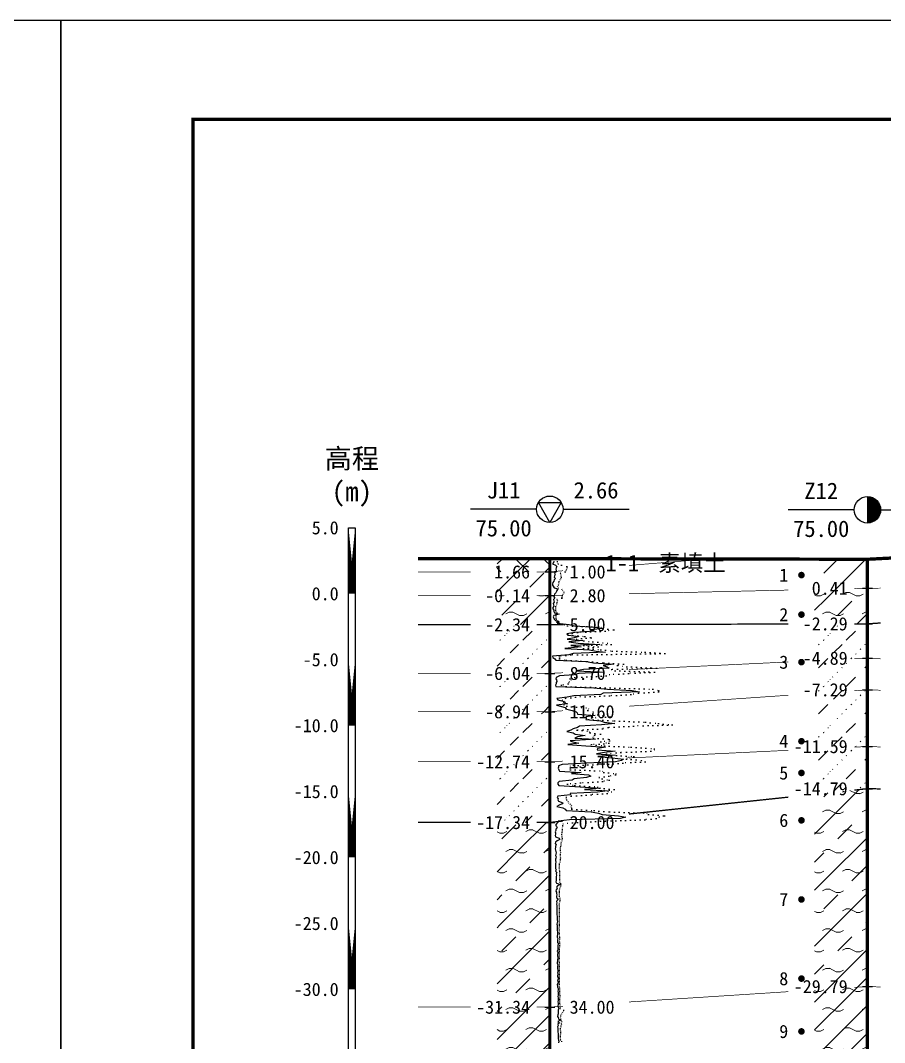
# Model space of a CAD drawing. Extents: x -37 to 3540, y -1485 to 297.
# Drawn here: x 1302.6 to 1433.6, y 142 to 297 of the extents above; entities that cross this region are included whole.
import ezdxf
from ezdxf.enums import TextEntityAlignment as Align

# ---------------------------------------------------------------- set-up
doc = ezdxf.new("R2010")
doc.units = 0
doc.linetypes.add('DOT', pattern=[6.35, 0, -6.35])
doc.layers.get('0').update_dxf_attribs({"linetype": 'CONTINUOUS'})
for name, color, linetype in [('CURVE', 200, 'CONTINUOUS'), ('FRAME', 7, 'CONTINUOUS'), ('HOLE', 41, 'CONTINUOUS'), ('RULER', 7, 'CONTINUOUS'), ('SAMPLE', 1, 'CONTINUOUS'), ('STRATUM', 241, 'CONTINUOUS')]:
    doc.layers.add(name, color=color, linetype=linetype)
doc.layers.add('HATCH', color=7, linetype='CONTINUOUS', lineweight=13)
doc.styles.add('ST', font='')
doc.styles.get('ST').set_extended_font_data('SimSun')
pattern_1 = [(45, (1308.7487, 0), (-4.24264, 4.24264), [10, 0]), (45, (1309.8097, -3.182), (-2.12132, 6.36396), [3, -3])]
pattern_2 = [(45, (1308.7487, 0), (-4.24264, 4.24264), [10, 0]), (45, (1309.8097, -3.182), (-2.12132, 6.36396), [3, -3]), (26.565, (1309.8228, -0.2536), (5.999823, 5.999812), [0.567, -12.849]), (0, (1309.256, -0.2536), (0, 6), [0.567, -5.433]), (26.565, (1307.1674, 0), (5.999823, 5.999812), [0.567, -12.849]), (0, (1307.6745, 0.2536), (0, 6), [0.567, -5.433]), (153.435, (1309.2558, -0.2536), (-5.999818, -5e-06), [1.134, -12.2826]), (26.565, (1312.8228, 2.7464), (5.999823, 5.999812), [0.567, -12.849]), (0, (1312.256, 2.7464), (0, 6), [0.567, -5.433]), (26.565, (1310.1674, 3), (5.999823, 5.999812), [0.567, -12.849]), (0, (1310.6745, 3.2536), (0, 6), [0.567, -5.433]), (153.435, (1312.2558, 2.7464), (-5.999818, -5e-06), [1.134, -12.2826])]
pattern_3 = [(45, (1308.7487, 0), (-7e-07, 6.99998), [1.97196, -7.92754]), (45, (1311.5615, 2.829), (-7e-07, 6.99998), [1.99367, -7.90583]), (45, (1313.816, 5.082), (-7e-07, 6.99998), [1.8136, -8.08588]), (26.565, (1308.7487, 3.5), (7, 7), [0.0965, -15.55598]), (36.8699, (1309.4487, 4.2), (7, 7), [0.19775, -34.80225]), (315, (1312.2487, 6.976), (6.99998, 1e-06), [0.03305, -9.86644]), (26.565, (1312.2487, 0), (7, 7), [0.14475, -15.50773]), (26.565, (1312.9487, 0.7), (7, 7), [0.10528, -15.5472]), (90, (1313.299, 1.05), (-7, -5e-07), [0.02877, -6.97123]), (26.565, (1313.6487, 1.4), (7, 7), [0.091, -31.21394]), (36.8699, (1314.3487, 2.1), (7, 7), [0.1107, -34.8893]), (45, (1315.0487, 2.8), (-2e-07, 6.99998), [0.10911, -9.79038]), (315, (1315.663, 3.548), (6.99998, 1e-06), [0.03305, -9.86644]), (36.8699, (1310.1487, 4.9), (7, 7), [0.10224, -34.89776]), (53.1301, (1310.8487, 5.6), (14, 21), [0.13438, -34.86562]), (53.1301, (1311.5487, 6.3), (14, 21), [0.12625, -34.87375])]
pattern_4 = [(45, (1308.7487, 0), (-2.12132, 2.12132), [10, 0]), (26.565, (1309.8228, -0.2536), (5.999823, 5.999812), [0.567, -12.849]), (0, (1309.256, -0.2536), (0, 6), [0.567, -5.433]), (26.565, (1307.1674, 0), (5.999823, 5.999812), [0.567, -12.849]), (0, (1307.6745, 0.2536), (0, 6), [0.567, -5.433]), (153.435, (1309.2558, -0.2536), (-5.999818, -5e-06), [1.134, -12.2826]), (26.565, (1312.8228, 2.7464), (5.999823, 5.999812), [0.567, -12.849]), (0, (1312.256, 2.7464), (0, 6), [0.567, -5.433]), (26.565, (1310.1674, 3), (5.999823, 5.999812), [0.567, -12.849]), (0, (1310.6745, 3.2536), (0, 6), [0.567, -5.433]), (153.435, (1312.2558, 2.7464), (-5.999818, -5e-06), [1.134, -12.2826])]

# ---------------------------------------------------------------- blocks, each defined once
blk = doc.blocks.new('H_cpt_hole')
for p, q in [((-1.73, 1), (1.73, 1)), ((0, -2), (-1.73, 1)), ((1.73, 1), (0, -2))]:
    blk.add_line(p, q)
blk.add_circle((0, 0), 2)
blk = doc.blocks.new('H_sam_hole')
blk.add_line((0, 2), (0, -2))
at = {"const_width": 2}
blk.add_lwpolyline([(0, -1, 0.414214), (1, 0, 0.414214), (0, 1, 1)], format="xyb", dxfattribs=at)
blk.add_circle((0, 0), 2)
blk = doc.blocks.new('SampleSoilUndisturbed')
at = {"const_width": 0.5}
blk.add_lwpolyline([(-0.25, 0, 1), (0.25, 0, 1)], format="xyb", close=True, dxfattribs=at)

msp = doc.modelspace()

# ---------------------------------------------------------------- hatches: boundary and pattern name
at = {"layer": 'HATCH'}
h = msp.add_hatch(dxfattribs=at)
h.set_pattern_fill('FZNT', color=32, style=0)
h.set_pattern_definition(pattern_1)
h.paths.add_polyline_path([(1382.83, 213.38), (1374.83, 213.38), (1374.83, 209.78), (1382.83, 209.78)])
h.paths.add_polyline_path([(1372.19, 208.3), (1380.32, 208.3), (1380.32, 211.23), (1372.19, 211.23)], flags=9)
h.paths.add_polyline_path([(1373.62, 211.9), (1380.32, 211.9), (1380.32, 214.83), (1373.62, 214.83)], flags=9)
h = msp.add_hatch(dxfattribs=at)
h.set_pattern_fill('STT', color=50, style=0)
h.set_pattern_definition([(45, (1308.7487, 0), (-2.12132, 2.12132), [10, 0]), (135, (1308.7487, 0), (-2.12132, -2.12132), [10, 0])])
h.paths.add_polyline_path([(1382.83, 215.38), (1374.83, 215.38), (1374.83, 213.38), (1382.83, 213.38)])
h.paths.add_polyline_path([(1373.62, 211.9), (1380.32, 211.9), (1380.32, 214.83), (1373.62, 214.83)], flags=9)
h = msp.add_hatch(dxfattribs=at)
h.set_pattern_fill('FZNT', color=32, style=0)
h.set_pattern_definition(pattern_1)
h.paths.add_polyline_path([(1430.96, 215.29), (1422.96, 215.31), (1422.96, 210.71), (1430.96, 210.9)])
h.paths.add_polyline_path([(1421.75, 209.41), (1428.45, 209.41), (1428.45, 212.34), (1421.75, 212.34)], flags=9)
h = msp.add_hatch(dxfattribs=at)
h.set_pattern_fill('YNFNT', color=251, style=0)
h.set_pattern_definition(pattern_2)
h.paths.add_polyline_path([(1382.83, 209.78), (1374.83, 209.78), (1374.83, 205.38), (1382.83, 205.38)])
h.paths.add_polyline_path([(1372.19, 203.9), (1380.32, 203.9), (1380.32, 206.83), (1372.19, 206.83)], flags=9)
h.paths.add_polyline_path([(1372.19, 208.3), (1380.32, 208.3), (1380.32, 211.23), (1372.19, 211.23)], flags=9)
h = msp.add_hatch(dxfattribs=at)
h.set_pattern_fill('YNFNT', color=251, style=0)
h.set_pattern_definition(pattern_2)
h.paths.add_polyline_path([(1430.96, 210.9), (1422.96, 210.71), (1422.96, 205.48), (1430.96, 205.5)])
h.paths.add_polyline_path([(1420.32, 204.01), (1428.45, 204.01), (1428.45, 206.94), (1420.32, 206.94)], flags=9)
h.paths.add_polyline_path([(1421.75, 209.41), (1428.45, 209.41), (1428.45, 212.34), (1421.75, 212.34)], flags=9)
h = msp.add_hatch(dxfattribs=at)
h.set_pattern_fill('SZFT', color=52, style=0)
h.set_pattern_definition(pattern_3)
h.paths.add_polyline_path([(1382.83, 205.38), (1374.83, 205.38), (1374.83, 197.99), (1382.83, 197.99)])
h.paths.add_polyline_path([(1372.19, 196.5), (1380.32, 196.5), (1380.32, 199.43), (1372.19, 199.43)], flags=9)
h.paths.add_polyline_path([(1372.19, 203.9), (1380.32, 203.9), (1380.32, 206.83), (1372.19, 206.83)], flags=9)
h = msp.add_hatch(dxfattribs=at)
h.set_pattern_fill('SZFT', color=52, style=0)
h.set_pattern_definition(pattern_3)
h.paths.add_polyline_path([(1430.96, 205.5), (1422.96, 205.48), (1422.96, 199.91), (1430.96, 200.29)])
h.paths.add_polyline_path([(1420.32, 198.81), (1428.45, 198.81), (1428.45, 201.74), (1420.32, 201.74)], flags=9)
h.paths.add_polyline_path([(1420.32, 204.01), (1428.45, 204.01), (1428.45, 206.94), (1420.32, 206.94)], flags=9)
h = msp.add_hatch(dxfattribs=at)
h.set_pattern_fill('SZFT', color=52, style=0)
h.set_pattern_definition(pattern_3)
h.paths.add_polyline_path([(1430.96, 200.29), (1422.96, 199.91), (1422.96, 194.94), (1430.96, 195.5)])
h.paths.add_polyline_path([(1420.32, 194.01), (1428.45, 194.01), (1428.45, 196.94), (1420.32, 196.94)], flags=9)
h.paths.add_polyline_path([(1420.32, 198.81), (1428.45, 198.81), (1428.45, 201.74), (1420.32, 201.74)], flags=9)
h = msp.add_hatch(dxfattribs=at)
h.set_pattern_fill('SZFT', color=52, style=0)
h.set_pattern_definition(pattern_3)
h.paths.add_polyline_path([(1382.83, 197.99), (1374.83, 197.99), (1374.83, 192.18), (1382.83, 192.18)])
h.paths.add_polyline_path([(1372.19, 190.7), (1380.32, 190.7), (1380.32, 193.63), (1372.19, 193.63)], flags=9)
h.paths.add_polyline_path([(1372.19, 196.5), (1380.32, 196.5), (1380.32, 199.43), (1372.19, 199.43)], flags=9)
h = msp.add_hatch(dxfattribs=at)
h.set_pattern_fill('SZFT', color=52, style=0)
h.set_pattern_definition(pattern_3)
h.paths.add_polyline_path([(1430.96, 195.5), (1422.96, 194.94), (1422.96, 186.51), (1430.96, 186.9)])
h.paths.add_polyline_path([(1418.89, 185.41), (1428.45, 185.41), (1428.45, 188.34), (1418.89, 188.34)], flags=9)
h.paths.add_polyline_path([(1420.32, 194.01), (1428.45, 194.01), (1428.45, 196.94), (1420.32, 196.94)], flags=9)
h = msp.add_hatch(dxfattribs=at)
h.set_pattern_fill('SZFT', color=52, style=0)
h.set_pattern_definition(pattern_3)
h.paths.add_polyline_path([(1382.83, 192.18), (1374.83, 192.18), (1374.83, 184.59), (1382.83, 184.59)])
h.paths.add_polyline_path([(1370.77, 183.1), (1380.32, 183.1), (1380.32, 186.02), (1370.77, 186.02)], flags=9)
h.paths.add_polyline_path([(1372.19, 190.7), (1380.32, 190.7), (1380.32, 193.63), (1372.19, 193.63)], flags=9)
h = msp.add_hatch(dxfattribs=at)
h.set_pattern_fill('SZFT', color=52, style=0)
h.set_pattern_definition(pattern_3)
h.paths.add_polyline_path([(1430.96, 186.9), (1422.96, 186.51), (1422.96, 179.65), (1430.96, 180.5)])
h.paths.add_polyline_path([(1418.89, 179.01), (1428.45, 179.01), (1428.45, 181.94), (1418.89, 181.94)], flags=9)
h.paths.add_polyline_path([(1418.89, 185.41), (1428.45, 185.41), (1428.45, 188.34), (1418.89, 188.34)], flags=9)
h = msp.add_hatch(dxfattribs=at)
h.set_pattern_fill('SZFT', color=52, style=0)
h.set_pattern_definition(pattern_3)
h.paths.add_polyline_path([(1382.83, 184.59), (1374.83, 184.59), (1374.83, 175.38), (1382.83, 175.38)])
h.paths.add_polyline_path([(1370.76, 173.9), (1380.32, 173.9), (1380.32, 176.83), (1370.76, 176.83)], flags=9)
h.paths.add_polyline_path([(1370.77, 183.1), (1380.32, 183.1), (1380.32, 186.02), (1370.77, 186.02)], flags=9)
h = msp.add_hatch(dxfattribs=at)
h.set_pattern_fill('YNFNT', color=251, style=0)
h.set_pattern_definition(pattern_2)
h.paths.add_polyline_path([(1430.96, 180.5), (1422.96, 179.65), (1422.96, 149.98), (1430.96, 150.5)])
h.paths.add_polyline_path([(1418.89, 149.01), (1428.45, 149.01), (1428.45, 151.94), (1418.89, 151.94)], flags=9)
h.paths.add_polyline_path([(1418.89, 179.01), (1428.45, 179.01), (1428.45, 181.94), (1418.89, 181.94)], flags=9)
h = msp.add_hatch(dxfattribs=at)
h.set_pattern_fill('YNFNT', color=251, style=0)
h.set_pattern_definition(pattern_2)
h.paths.add_polyline_path([(1382.83, 175.38), (1374.83, 175.38), (1374.83, 147.38), (1382.83, 147.38)])
h.paths.add_polyline_path([(1370.76, 145.9), (1380.32, 145.9), (1380.32, 148.83), (1370.76, 148.83)], flags=9)
h.paths.add_polyline_path([(1370.76, 173.9), (1380.32, 173.9), (1380.32, 176.83), (1370.76, 176.83)], flags=9)
h = msp.add_hatch(dxfattribs=at)
h.set_pattern_fill('YNNT', color=251, style=0)
h.set_pattern_definition(pattern_4)
h.paths.add_polyline_path([(1430.96, 150.5), (1422.96, 149.98), (1422.96, 138.98), (1430.96, 139.69)])
h.paths.add_polyline_path([(1418.89, 138.21), (1428.45, 138.21), (1428.45, 141.14), (1418.89, 141.14)], flags=9)
h.paths.add_polyline_path([(1418.89, 149.01), (1428.45, 149.01), (1428.45, 151.94), (1418.89, 151.94)], flags=9)
h = msp.add_hatch(dxfattribs=at)
h.set_pattern_fill('YNNT', color=251, style=0)
h.set_pattern_definition(pattern_4)
h.paths.add_polyline_path([(1382.83, 147.38), (1374.83, 147.38), (1374.83, 135.38), (1382.83, 135.38)])
h.paths.add_polyline_path([(1370.76, 133.9), (1380.32, 133.9), (1380.32, 136.83), (1370.76, 136.83)], flags=9)
h.paths.add_polyline_path([(1370.76, 145.9), (1380.32, 145.9), (1380.32, 148.83), (1370.76, 148.83)], flags=9)

# ---------------------------------------------------------------- linework, layer by layer
at = {"layer": 'CURVE', "color": 30, "linetype": 'Continuous'}
msp.add_lwpolyline([(1383.43, 214.98), (1383.37, 214.78), (1383.24, 214.58), (1383.68, 214.38), (1383.9, 214.18), (1383.81, 213.99), (1383.75, 213.78), (1383.79, 213.59), (1383.78, 213.38), (1383.56, 213.18), (1383.63, 212.98), (1383.53, 212.79), (1383.5, 212.59), (1383.69, 212.38), (1383.51, 212.18), (1383.42, 211.98), (1383.27, 211.79), (1383.24, 211.59), (1383.26, 211.38), (1383.32, 211.19), (1383.48, 210.98), (1384.06, 210.79), (1383.91, 210.58), (1383.83, 210.38), (1383.74, 210.19), (1383.56, 209.98), (1383.49, 209.78), (1383.45, 209.58), (1383.58, 209.38), (1383.39, 209.19), (1383.46, 208.98), (1383.5, 208.79), (1383.32, 208.58), (1383.4, 208.38), (1383.44, 208.19), (1383.29, 207.98), (1383.29, 207.79), (1383.42, 207.58), (1383.42, 207.38), (1383.55, 207.19), (1384.27, 206.99), (1383.45, 206.78), (1383.32, 206.58), (1383.42, 206.38), (1383.47, 206.19), (1383.67, 205.99), (1384.24, 205.78), (1383.95, 205.58), (1385.77, 205.38), (1386.57, 205.19), (1389.77, 204.99), (1390.89, 204.78), (1389, 204.58), (1389.53, 204.38), (1386.62, 204.19), (1385.4, 203.99), (1385.68, 203.78), (1387.21, 203.58), (1386.54, 203.38), (1385.45, 203.19), (1387.82, 202.99), (1385.73, 202.78), (1387.1, 202.58), (1390.4, 202.38), (1386.01, 202.19), (1387.59, 201.99), (1385.1, 201.78), (1388.82, 201.58), (1389.86, 201.38), (1391.27, 201.19), (1386.38, 200.99), (1385.69, 200.78), (1383.26, 200.58), (1383.27, 200.38), (1383.61, 200.19), (1383.74, 199.99), (1388.35, 199.78), (1389.47, 199.58), (1392.54, 199.38), (1390.91, 199.18), (1391.51, 198.99), (1391.83, 198.78), (1387.94, 198.59), (1386.9, 198.38), (1391.14, 198.18), (1387.24, 197.99), (1386.46, 197.78), (1384.32, 197.59), (1383.81, 197.38), (1383.75, 197.18), (1383.82, 196.99), (1383.9, 196.78), (1383.78, 196.59), (1383.79, 196.38), (1383.69, 196.18), (1383.76, 195.99), (1389.52, 195.78), (1391.57, 195.59), (1395.31, 195.38), (1396.4, 195.18), (1390.92, 194.99), (1390.55, 194.78), (1386.45, 194.59), (1385.47, 194.38), (1383.87, 194.18), (1384.04, 193.99), (1384.85, 193.78), (1384.89, 193.59), (1385.49, 193.38), (1383.82, 193.18), (1384.47, 192.99), (1385.32, 192.78), (1385.2, 192.59), (1386.21, 192.38), (1386.8, 192.18), (1386.97, 191.99), (1387.02, 191.78), (1389.69, 191.59), (1388.29, 191.38), (1388.41, 191.18), (1388.29, 190.99), (1390.5, 190.78), (1391.08, 190.59), (1392.67, 190.38), (1390.64, 190.18), (1387.31, 189.99), (1387, 189.78), (1386.38, 189.59), (1386.01, 189.38), (1385.43, 189.18), (1386.35, 188.99), (1386.65, 188.78), (1388.2, 188.59), (1387.02, 188.38), (1386.61, 188.18), (1389.75, 187.99), (1385.93, 187.78), (1386.32, 187.59), (1387.24, 187.38), (1385.55, 187.18), (1388.3, 186.99), (1391.29, 186.78), (1390.03, 186.59), (1389.98, 186.38), (1392.74, 186.18), (1391.1, 185.99), (1389.89, 185.78), (1392.72, 185.59), (1390.08, 185.38), (1392.26, 185.18), (1393.98, 184.99), (1393.71, 184.78), (1392.79, 184.59), (1388.4, 184.38), (1384.68, 184.18), (1384.15, 183.99), (1384.15, 183.78), (1384.1, 183.59), (1384.2, 183.38), (1384.31, 183.18), (1387.6, 182.98), (1386.09, 182.79), (1388.68, 182.59), (1389.05, 182.38), (1388.41, 182.18), (1386.54, 181.98), (1386.22, 181.79), (1384.24, 181.59), (1384.06, 181.38), (1384.02, 181.18), (1384.2, 180.98), (1387.42, 180.79), (1390.53, 180.59), (1388.06, 180.38), (1391.55, 180.18), (1390.05, 179.98), (1385.93, 179.79), (1385.96, 179.59), (1384.02, 179.38), (1383.94, 179.18), (1384.09, 178.98), (1384.06, 178.79), (1384.16, 178.59), (1384.8, 178.38), (1384.68, 178.18), (1384.27, 177.98), (1383.87, 177.79), (1384.8, 177.59), (1385.15, 177.38), (1385.29, 177.18), (1389.1, 176.98), (1390.19, 176.79), (1390.77, 176.59), (1393.23, 176.38), (1394.36, 176.18), (1393.54, 175.98), (1385.81, 175.79), (1384.09, 175.59), (1384.06, 175.38), (1383.84, 175.18), (1383.67, 174.98), (1383.82, 174.79), (1383.93, 174.59), (1383.73, 174.38), (1383.73, 174.18), (1383.65, 173.98), (1383.69, 173.79), (1383.68, 173.59), (1383.63, 173.38), (1383.68, 173.18), (1384.25, 172.98), (1384.36, 172.79), (1383.93, 172.59), (1383.67, 172.38), (1383.66, 172.18), (1383.78, 171.98), (1383.69, 171.79), (1383.71, 171.59), (1383.64, 171.38), (1383.71, 171.18), (1383.73, 170.98), (1383.77, 170.79), (1383.74, 170.59), (1383.69, 170.38), (1383.8, 170.18), (1383.72, 169.98), (1383.71, 169.79), (1383.67, 169.59), (1383.74, 169.38), (1383.69, 169.18), (1383.7, 168.98), (1383.7, 168.79), (1383.69, 168.59), (1383.71, 168.38), (1383.81, 168.18), (1383.7, 167.98), (1383.89, 167.79), (1383.78, 167.59), (1383.83, 167.38), (1383.81, 167.18), (1383.79, 166.98), (1383.77, 166.79), (1383.8, 166.59), (1383.76, 166.38), (1383.84, 166.18), (1384.43, 165.98), (1383.98, 165.79), (1383.84, 165.59), (1383.94, 165.38), (1383.8, 165.18), (1383.76, 164.98), (1383.85, 164.79), (1383.86, 164.59), (1383.87, 164.38), (1383.83, 164.18), (1383.82, 163.98), (1384.09, 163.79), (1383.95, 163.59), (1383.83, 163.38), (1383.87, 163.18), (1383.84, 162.98), (1383.9, 162.79), (1383.91, 162.59), (1383.89, 162.38), (1383.89, 162.18), (1383.9, 161.98), (1383.88, 161.79), (1383.89, 161.59), (1383.89, 161.38), (1383.93, 161.18), (1383.95, 160.98), (1383.94, 160.79), (1383.92, 160.59), (1383.97, 160.38), (1383.95, 160.18), (1383.91, 159.98), (1383.94, 159.79), (1383.92, 159.59), (1383.93, 159.38), (1383.94, 159.18), (1383.96, 158.98), (1383.97, 158.79), (1383.97, 158.59), (1383.99, 158.38), (1383.96, 158.18), (1383.96, 157.98), (1384.03, 157.79), (1383.99, 157.59), (1383.99, 157.38), (1383.98, 157.18), (1384.14, 156.98), (1384.04, 156.79), (1384.02, 156.59), (1384.02, 156.38), (1384.02, 156.18), (1384, 155.98), (1383.96, 155.79), (1384.07, 155.59), (1383.99, 155.38), (1384, 155.18), (1384.02, 154.98), (1384.04, 154.79), (1383.98, 154.59), (1383.98, 154.38), (1383.95, 154.18), (1383.96, 153.98), (1384.03, 153.79), (1384, 153.59), (1383.99, 153.38), (1383.98, 153.18), (1384.03, 152.98), (1384.03, 152.79), (1383.97, 152.59), (1384.02, 152.38), (1384.01, 152.18), (1383.98, 151.98), (1384.13, 151.79), (1384.02, 151.59), (1384.01, 151.38), (1384.13, 151.19), (1384.02, 150.98), (1383.96, 150.79), (1383.99, 150.58), (1383.99, 150.38), (1384.07, 150.19), (1384.08, 149.98), (1384.05, 149.79), (1384.09, 149.58), (1384.07, 149.38), (1384.07, 149.19), (1384.04, 148.98), (1384.09, 148.79), (1384.11, 148.58), (1384.08, 148.38), (1384.03, 148.19), (1384.07, 147.98), (1384.07, 147.79), (1384.05, 147.58), (1384.07, 147.38), (1384.18, 147.19), (1384.07, 146.98), (1384.1, 146.79), (1384.09, 146.58), (1384.1, 146.38), (1384.04, 146.19), (1383.99, 145.98), (1384.08, 145.79), (1384.12, 145.58), (1384.45, 145.38), (1384.06, 145.19), (1384.28, 144.98), (1384.04, 144.79), (1384.07, 144.58), (1384.01, 144.38), (1384.06, 144.19), (1384.05, 143.98), (1384.05, 143.79), (1384.05, 143.58), (1384.11, 143.38), (1384.1, 143.19), (1384.1, 142.98), (1384.1, 142.79), (1384.11, 142.58), (1384.13, 142.38), (1384.2, 142.19), (1384.14, 141.98)], dxfattribs=at)
at = {"layer": 'CURVE', "color": 100, "linetype": 'DOT', "ltscale": 0.1}
msp.add_lwpolyline([(1383.95, 214.98), (1383.93, 214.78), (1384.06, 214.58), (1384.61, 214.38), (1385.46, 214.18), (1385.48, 213.99), (1385.35, 213.78), (1385.3, 213.59), (1385.14, 213.38), (1384.41, 213.18), (1384.46, 212.98), (1384.51, 212.79), (1384.54, 212.59), (1384.51, 212.38), (1384.38, 212.18), (1384.21, 211.98), (1384.17, 211.79), (1384.14, 211.59), (1384.12, 211.38), (1383.95, 211.19), (1384.12, 210.98), (1384.61, 210.79), (1384.75, 210.58), (1384.92, 210.38), (1384.97, 210.19), (1384.81, 209.98), (1384.69, 209.78), (1384.66, 209.58), (1384.65, 209.38), (1383.9, 209.19), (1383.97, 208.98), (1383.91, 208.79), (1383.87, 208.58), (1383.85, 208.38), (1383.7, 208.19), (1383.68, 207.98), (1383.69, 207.79), (1383.68, 207.58), (1383.71, 207.38), (1383.92, 207.19), (1383.75, 206.99), (1383.72, 206.78), (1383.75, 206.58), (1383.72, 206.38), (1383.76, 206.19), (1384.05, 205.99), (1383.8, 205.78), (1384.18, 205.58), (1384.99, 205.38), (1385.51, 205.19), (1390.6, 204.99), (1390.91, 204.78), (1392.52, 204.58), (1391.2, 204.38), (1387.03, 204.19), (1386.2, 203.99), (1385.59, 203.78), (1388.16, 203.58), (1389.08, 203.38), (1386.82, 203.19), (1387.23, 202.99), (1389.35, 202.78), (1391.5, 202.58), (1392.15, 202.38), (1387.98, 202.19), (1390.15, 201.99), (1387.92, 201.78), (1390.54, 201.58), (1392.26, 201.38), (1397.28, 201.19), (1400.27, 200.99), (1386, 200.78), (1384.22, 200.58), (1384.29, 200.38), (1384.31, 200.19), (1385.33, 199.99), (1388.54, 199.78), (1391.02, 199.58), (1393.97, 199.38), (1393.09, 199.18), (1394.48, 198.99), (1398.98, 198.78), (1392.11, 198.59), (1392.71, 198.38), (1398.71, 198.18), (1394.74, 197.99), (1391.91, 197.78), (1391.35, 197.59), (1386.6, 197.38), (1385.83, 197.18), (1386.07, 196.99), (1385.8, 196.78), (1385.73, 196.59), (1385.6, 196.38), (1384.58, 196.18), (1385.32, 195.99), (1391.97, 195.78), (1398.42, 195.59), (1399.37, 195.38), (1399.32, 195.18), (1396.28, 194.99), (1395.13, 194.78), (1391.86, 194.59), (1386.74, 194.38), (1385.2, 194.18), (1384.64, 193.99), (1385, 193.78), (1385.18, 193.59), (1384.73, 193.38), (1384.93, 193.18), (1385.39, 192.99), (1388.28, 192.78), (1388.68, 192.59), (1388.61, 192.38), (1389.45, 192.18), (1389.35, 191.99), (1389.37, 191.78), (1391.03, 191.59), (1392.01, 191.38), (1389.16, 191.18), (1388.68, 190.99), (1392.63, 190.78), (1397.31, 190.59), (1399.28, 190.38), (1401.38, 190.18), (1395.53, 189.99), (1391.69, 189.78), (1390.8, 189.59), (1386.98, 189.38), (1388.8, 189.18), (1388.93, 188.99), (1390.49, 188.78), (1389.58, 188.59), (1389.35, 188.38), (1389.44, 188.18), (1391.81, 187.99), (1391.88, 187.78), (1390.58, 187.59), (1391.77, 187.38), (1389.13, 187.18), (1391.09, 186.99), (1395.18, 186.78), (1398.62, 186.59), (1398.68, 186.38), (1398.12, 186.18), (1393.59, 185.99), (1391.44, 185.78), (1392.19, 185.59), (1395.57, 185.38), (1394.55, 185.18), (1394.43, 184.99), (1396.7, 184.78), (1397.29, 184.59), (1393.91, 184.38), (1390.81, 184.18), (1385.95, 183.99), (1385.9, 183.78), (1385.85, 183.59), (1385.95, 183.38), (1390.8, 183.18), (1390.99, 182.98), (1392.82, 182.79), (1392.8, 182.59), (1391.79, 182.38), (1390.27, 182.18), (1390.76, 181.98), (1391.82, 181.79), (1390.83, 181.59), (1387.46, 181.38), (1385.53, 181.18), (1386.62, 180.98), (1390.01, 180.79), (1390.34, 180.59), (1392.56, 180.38), (1390.89, 180.18), (1392.23, 179.98), (1391.54, 179.79), (1389.08, 179.59), (1386.05, 179.38), (1385.27, 179.18), (1385.33, 178.98), (1385.36, 178.79), (1385.56, 178.59), (1385.66, 178.38), (1385.88, 178.18), (1386.13, 177.98), (1386.02, 177.79), (1386.09, 177.59), (1386.17, 177.38), (1389.53, 177.18), (1391.88, 176.98), (1397.52, 176.79), (1397.76, 176.59), (1400.23, 176.38), (1399.41, 176.18), (1398.94, 175.98), (1397.25, 175.79), (1391.23, 175.59), (1387.01, 175.38), (1384.87, 175.18), (1384.77, 174.98), (1384.76, 174.79), (1384.7, 174.59), (1384.69, 174.38), (1384.68, 174.18), (1384.67, 173.98), (1384.63, 173.79), (1384.61, 173.59), (1384.62, 173.38), (1384.63, 173.18), (1384.71, 172.98), (1384.69, 172.79), (1384.65, 172.59), (1384.55, 172.38), (1384.49, 172.18), (1384.48, 171.98), (1384.47, 171.79), (1384.38, 171.59), (1384.38, 171.38), (1384.39, 171.18), (1384.42, 170.98), (1384.43, 170.79), (1384.41, 170.59), (1384.42, 170.38), (1384.42, 170.18), (1384.43, 169.98), (1384.38, 169.79), (1384.4, 169.59), (1384.38, 169.38), (1384.26, 169.18), (1384.25, 168.98), (1384.24, 168.79), (1384.22, 168.59), (1384.27, 168.38), (1384.26, 168.18), (1384.31, 167.98), (1384.29, 167.79), (1384.31, 167.59), (1384.29, 167.38), (1384.31, 167.18), (1384.29, 166.98), (1384.29, 166.79), (1384.3, 166.59), (1384.31, 166.38), (1384.45, 166.18), (1384.49, 165.98), (1384.46, 165.79), (1384.42, 165.59), (1384.3, 165.38), (1384.26, 165.18), (1384.25, 164.98), (1384.26, 164.79), (1384.26, 164.59), (1384.26, 164.38), (1384.23, 164.18), (1384.3, 163.98), (1384.35, 163.79), (1384.35, 163.59), (1384.35, 163.38), (1384.25, 163.18), (1384.22, 162.98), (1384.24, 162.79), (1384.24, 162.59), (1384.24, 162.38), (1384.27, 162.18), (1384.27, 161.98), (1384.25, 161.79), (1384.26, 161.59), (1384.26, 161.38), (1384.27, 161.18), (1384.26, 160.98), (1384.26, 160.79), (1384.27, 160.59), (1384.25, 160.38), (1384.24, 160.18), (1384.25, 159.98), (1384.23, 159.79), (1384.23, 159.59), (1384.22, 159.38), (1384.22, 159.18), (1384.23, 158.98), (1384.22, 158.79), (1384.24, 158.59), (1384.23, 158.38), (1384.27, 158.18), (1384.28, 157.98), (1384.28, 157.79), (1384.28, 157.59), (1384.26, 157.38), (1384.31, 157.18), (1384.33, 156.98), (1384.31, 156.79), (1384.3, 156.59), (1384.26, 156.38), (1384.25, 156.18), (1384.23, 155.98), (1384.26, 155.79), (1384.23, 155.59), (1384.25, 155.38), (1384.26, 155.18), (1384.27, 154.98), (1384.25, 154.79), (1384.22, 154.59), (1384.22, 154.38), (1384.24, 154.18), (1384.25, 153.98), (1384.25, 153.79), (1384.26, 153.59), (1384.23, 153.38), (1384.25, 153.18), (1384.26, 152.98), (1384.25, 152.79), (1384.26, 152.59), (1384.25, 152.38), (1384.23, 152.18), (1384.26, 151.98), (1384.26, 151.79), (1384.27, 151.59), (1384.27, 151.38), (1384.26, 151.19), (1384.25, 150.98), (1384.24, 150.79), (1384.24, 150.58), (1384.27, 150.38), (1384.28, 150.19), (1384.29, 149.98), (1384.29, 149.79), (1384.28, 149.58), (1384.31, 149.38), (1384.33, 149.19), (1384.34, 148.98), (1384.31, 148.79), (1384.3, 148.58), (1384.31, 148.38), (1384.29, 148.19), (1384.3, 147.98), (1384.34, 147.79), (1384.37, 147.58), (1384.39, 147.38), (1384.33, 147.19), (1384.88, 146.98), (1384.92, 146.79), (1384.73, 146.58), (1384.67, 146.38), (1384.44, 146.19), (1384.45, 145.98), (1384.41, 145.79), (1384.44, 145.58), (1384.52, 145.38), (1384.64, 145.19), (1384.55, 144.98), (1384.58, 144.79), (1384.51, 144.58), (1384.51, 144.38), (1384.42, 144.19), (1384.41, 143.98), (1384.43, 143.79), (1384.45, 143.58), (1384.46, 143.38), (1384.42, 143.19), (1384.42, 142.98), (1384.4, 142.79), (1384.42, 142.58), (1384.45, 142.38), (1384.6, 142.19), (1384.57, 141.98)], dxfattribs=at)
at = {"layer": 'FRAME', "color": 245, "linetype": 'Continuous'}
for points in [[(888.75, 0), (1308.75, 0), (1308.75, 297), (888.75, 297)], [(1308.75, 0), (1728.75, 0), (1728.75, 297), (1308.75, 297)]]:
    msp.add_lwpolyline(points, close=True, dxfattribs=at)
at = {"layer": 'FRAME', "linetype": 'Continuous', "const_width": 0.5}
msp.add_lwpolyline([(1328.75, 15), (1708.75, 15), (1708.75, 282), (1328.75, 282)], close=True, dxfattribs=at)
at = {"layer": 'HOLE', "linetype": 'Continuous'}
for points in [[(1380.83, 222.88), (1370.83, 222.88)], [(1384.83, 222.88), (1394.83, 222.88)], [(1428.96, 222.79), (1418.96, 222.79)], [(1432.96, 222.79), (1442.96, 222.79)], [(1382.08, 213.38), (1383.58, 213.38)], [(1430.21, 210.9), (1431.71, 210.9)], [(1382.08, 209.78), (1383.58, 209.78)], [(1382.08, 205.38), (1383.58, 205.38)], [(1430.21, 205.5), (1431.71, 205.5)], [(1430.21, 200.29), (1431.71, 200.29)], [(1382.08, 197.99), (1383.58, 197.99)], [(1430.21, 195.5), (1431.71, 195.5)], [(1382.08, 192.18), (1383.58, 192.18)], [(1430.21, 186.9), (1431.71, 186.9)], [(1382.08, 184.59), (1383.58, 184.59)], [(1430.21, 180.5), (1431.71, 180.5)], [(1382.08, 175.38), (1383.58, 175.38)], [(1430.21, 150.5), (1431.71, 150.5)], [(1382.08, 147.38), (1383.58, 147.38)]]:
    msp.add_lwpolyline(points, dxfattribs=at)
at = {"layer": 'HOLE', "linetype": 'Continuous', "const_width": 0.5}
for points in [[(1382.83, 215.38), (1382.83, 66.68)], [(1430.96, 215.29), (1430.96, 65.29)]]:
    msp.add_lwpolyline(points, dxfattribs=at)
at = {"layer": 'RULER', "linetype": 'Continuous', "const_width": 1}
for points in [[(1352.83, 220.07), (1352.83, 210.07)], [(1352.83, 200.07), (1352.83, 190.07)], [(1352.83, 180.07), (1352.83, 170.07)], [(1352.83, 160.07), (1352.83, 150.07)]]:
    msp.add_lwpolyline(points, close=True, dxfattribs=at)
at = {"layer": 'RULER', "linetype": 'Continuous'}
msp.add_lwpolyline([(1352.33, 220.07), (1353.33, 220.07), (1353.33, 60.07), (1352.33, 60.07)], close=True, dxfattribs=at)
at = {"layer": 'STRATUM', "linetype": 'Continuous'}
for points, const_width in [([(1362.83, 215.38), (1382.83, 215.38), (1430.96, 215.29), (1479.92, 217.82), (1529.26, 218.1), (1572.49, 218.34), (1614.24, 219.71), (1654.66, 219.44), (1674.66, 219.44)], 0.5), ([(1394.83, 214.36), (1394.87, 214.36), (1406.9, 215.34)], 0.1), ([(1362.83, 213.38), (1370.83, 213.38)], 0.1), ([(1380.83, 213.38), (1382.83, 213.38), (1384.83, 213.55)], 0.1), ([(1428.96, 210.85), (1430.96, 210.9), (1432.96, 210.91)], 0.1), ([(1362.83, 209.78), (1370.83, 209.78)], 0.1), ([(1380.83, 209.78), (1382.83, 209.78), (1384.83, 209.83)], 0.1), ([(1394.83, 210.06), (1406.9, 210.34), (1418.96, 210.62)], 0.1), ([(1362.83, 205.38), (1370.83, 205.38)], 0.2), ([(1380.83, 205.38), (1382.83, 205.38), (1384.83, 205.39)], 0.2), ([(1394.83, 205.41), (1406.9, 205.44), (1418.96, 205.47)], 0.2), ([(1428.96, 205.49), (1430.96, 205.5), (1432.96, 205.63)], 0.2), ([(1428.96, 200.2), (1430.96, 200.29), (1432.96, 200.19)], 0.1), ([(1394.83, 198.56), (1406.9, 199.14), (1418.96, 199.72)], 0.1), ([(1362.83, 197.99), (1370.83, 197.99)], 0.1), ([(1380.83, 197.99), (1382.83, 197.99), (1384.83, 198.08)], 0.1), ([(1428.96, 195.36), (1430.96, 195.5), (1432.96, 195.43)], 0.1), ([(1394.83, 193.01), (1406.9, 193.84), (1418.96, 194.67)], 0.1), ([(1362.83, 192.18), (1370.83, 192.18)], 0.1), ([(1380.83, 192.18), (1382.83, 192.18), (1384.83, 192.32)], 0.1), ([(1394.83, 185.16), (1406.9, 185.74), (1418.96, 186.32)], 0.1), ([(1428.96, 186.8), (1430.96, 186.9), (1432.96, 186.83)], 0.1), ([(1362.83, 184.59), (1370.83, 184.59)], 0.1), ([(1380.83, 184.59), (1382.83, 184.59), (1384.83, 184.68)], 0.1), ([(1428.96, 180.28), (1430.96, 180.5), (1432.96, 180.47)], 0.2), ([(1394.83, 176.66), (1406.9, 177.94), (1418.96, 179.22)], 0.2), ([(1362.83, 175.38), (1370.83, 175.38)], 0.2), ([(1380.83, 175.38), (1382.83, 175.38), (1384.83, 175.6)], 0.2), ([(1428.96, 150.37), (1430.96, 150.5), (1432.96, 150.43)], 0.1), ([(1394.83, 148.16), (1406.9, 148.94), (1418.96, 149.72)], 0.1), ([(1362.83, 147.38), (1370.83, 147.38)], 0.1), ([(1380.83, 147.38), (1382.83, 147.38), (1384.83, 147.51)], 0.1)]:
    msp.add_lwpolyline(points, dxfattribs=dict(at, const_width=const_width))

# ---------------------------------------------------------------- block references
at = {"layer": 'HOLE'}
for name, p in [('H_cpt_hole', (1382.83, 222.88)), ('H_sam_hole', (1430.96, 222.79))]:
    msp.add_blockref(name, p, dxfattribs=at)
at = {"layer": 'SAMPLE'}
for p in [(1420.96, 212.89), (1420.96, 206.9), (1420.96, 199.69), (1420.96, 187.7), (1420.96, 182.89), (1420.96, 175.7), (1420.96, 163.7), (1420.96, 151.7), (1420.96, 143.69)]:
    msp.add_blockref('SampleSoilUndisturbed', p, dxfattribs=at)

# ---------------------------------------------------------------- texts
at = {"layer": 'HOLE', "style": 'ST'}
for s, p in [('J11', (1375.83, 225.76)), ('2.66', (1389.83, 225.76)), ('Z12', (1423.96, 225.67)), ('75.00', (1375.83, 220.01)), ('75.00', (1423.96, 219.92))]:
    msp.add_text(s, height=2.5, dxfattribs=at).set_placement(p, align=Align.MIDDLE_CENTER)
for s, p in [('1.66', (1379.83, 213.38)), ('0.41', (1427.96, 210.9)), ('-0.14', (1379.83, 209.78)), ('-2.34', (1379.83, 205.38)), ('-2.29', (1427.96, 205.5)), ('-4.89', (1427.96, 200.29)), ('-6.04', (1379.83, 197.99)), ('-7.29', (1427.96, 195.5)), ('-8.94', (1379.83, 192.18)), ('-11.59', (1427.96, 186.9)), ('-12.74', (1379.83, 184.59)), ('-14.79', (1427.96, 180.5)), ('-17.34', (1379.83, 175.38)), ('-29.79', (1427.96, 150.5)), ('-31.34', (1379.83, 147.38))]:
    msp.add_text(s, height=2, dxfattribs=at).set_placement(p, align=Align.MIDDLE_RIGHT)
for s, p in [('1.00', (1385.83, 213.38)), ('2.80', (1385.83, 209.78)), ('5.00', (1385.83, 205.38)), ('8.70', (1385.83, 197.99)), ('11.60', (1385.83, 192.18)), ('15.40', (1385.83, 184.59)), ('20.00', (1385.83, 175.38)), ('34.00', (1385.83, 147.38))]:
    msp.add_text(s, height=2, dxfattribs=at).set_placement(p, align=Align.MIDDLE_LEFT)
at = {"layer": 'RULER', "style": 'ST'}
for s, p in [('高程', (1352.83, 232.07)), ('(m)', (1352.83, 227.07))]:
    msp.add_text(s, height=3, dxfattribs=at).set_placement(p, align=Align.TOP_CENTER)
for s, p in [('5.0', (1350.83, 220.07)), ('0.0', (1350.83, 210.07)), ('-5.0', (1350.83, 200.07)), ('-10.0', (1350.83, 190.07)), ('-15.0', (1350.83, 180.07)), ('-20.0', (1350.83, 170.07)), ('-25.0', (1350.83, 160.07)), ('-30.0', (1350.83, 150.07))]:
    msp.add_text(s, height=2, dxfattribs=at).set_placement(p, align=Align.MIDDLE_RIGHT)
at = {"layer": 'SAMPLE', "style": 'ST'}
for s, p in [('1', (1418.96, 212.89)), ('2', (1418.96, 206.9)), ('3', (1418.96, 199.69)), ('4', (1418.96, 187.7)), ('5', (1418.96, 182.89)), ('6', (1418.96, 175.7)), ('7', (1418.96, 163.7)), ('8', (1418.96, 151.7)), ('9', (1418.96, 143.69))]:
    msp.add_text(s, height=2, dxfattribs=at).set_placement(p, align=Align.MIDDLE_RIGHT)
at = {"layer": 'STRATUM', "style": 'ST'}
for s, p in [('1-1', (1391.26, 214.73)), ('素填土', (1399.26, 214.73))]:
    msp.add_text(s, height=2.5, dxfattribs=at).set_placement(p, align=Align.MIDDLE_LEFT)

doc.saveas('drawing.dxf')
